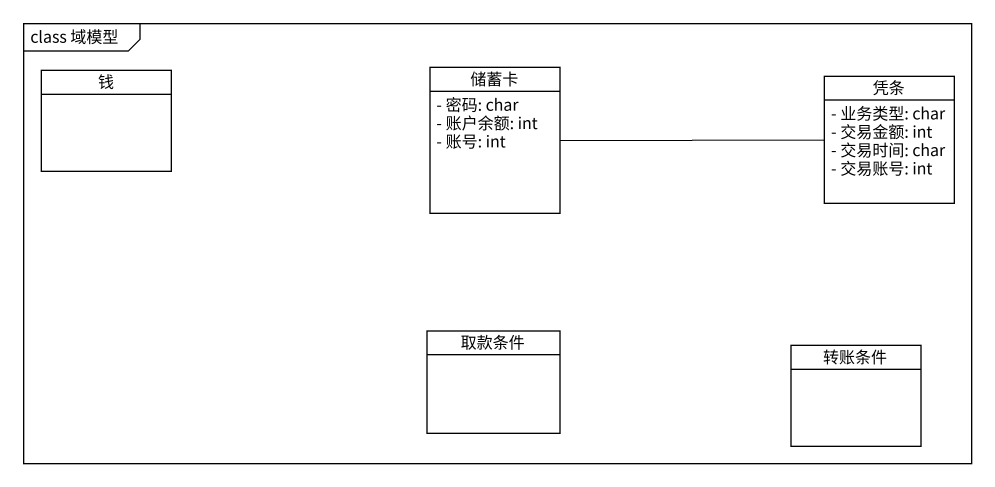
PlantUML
@startuml
mainframe class 域模型
hide circle
hide empty members
skinparam classAttributeIconSize 0
class 钱
class 储蓄卡 {
  - 密码: char
  - 账户余额: int
  - 账号: int
}
class 凭条 {
  - 业务类型: char
  - 交易金额: int
  - 交易时间: char
  - 交易账号: int
}
class 取款条件
class 转账条件
储蓄卡 -right- 凭条
@enduml
